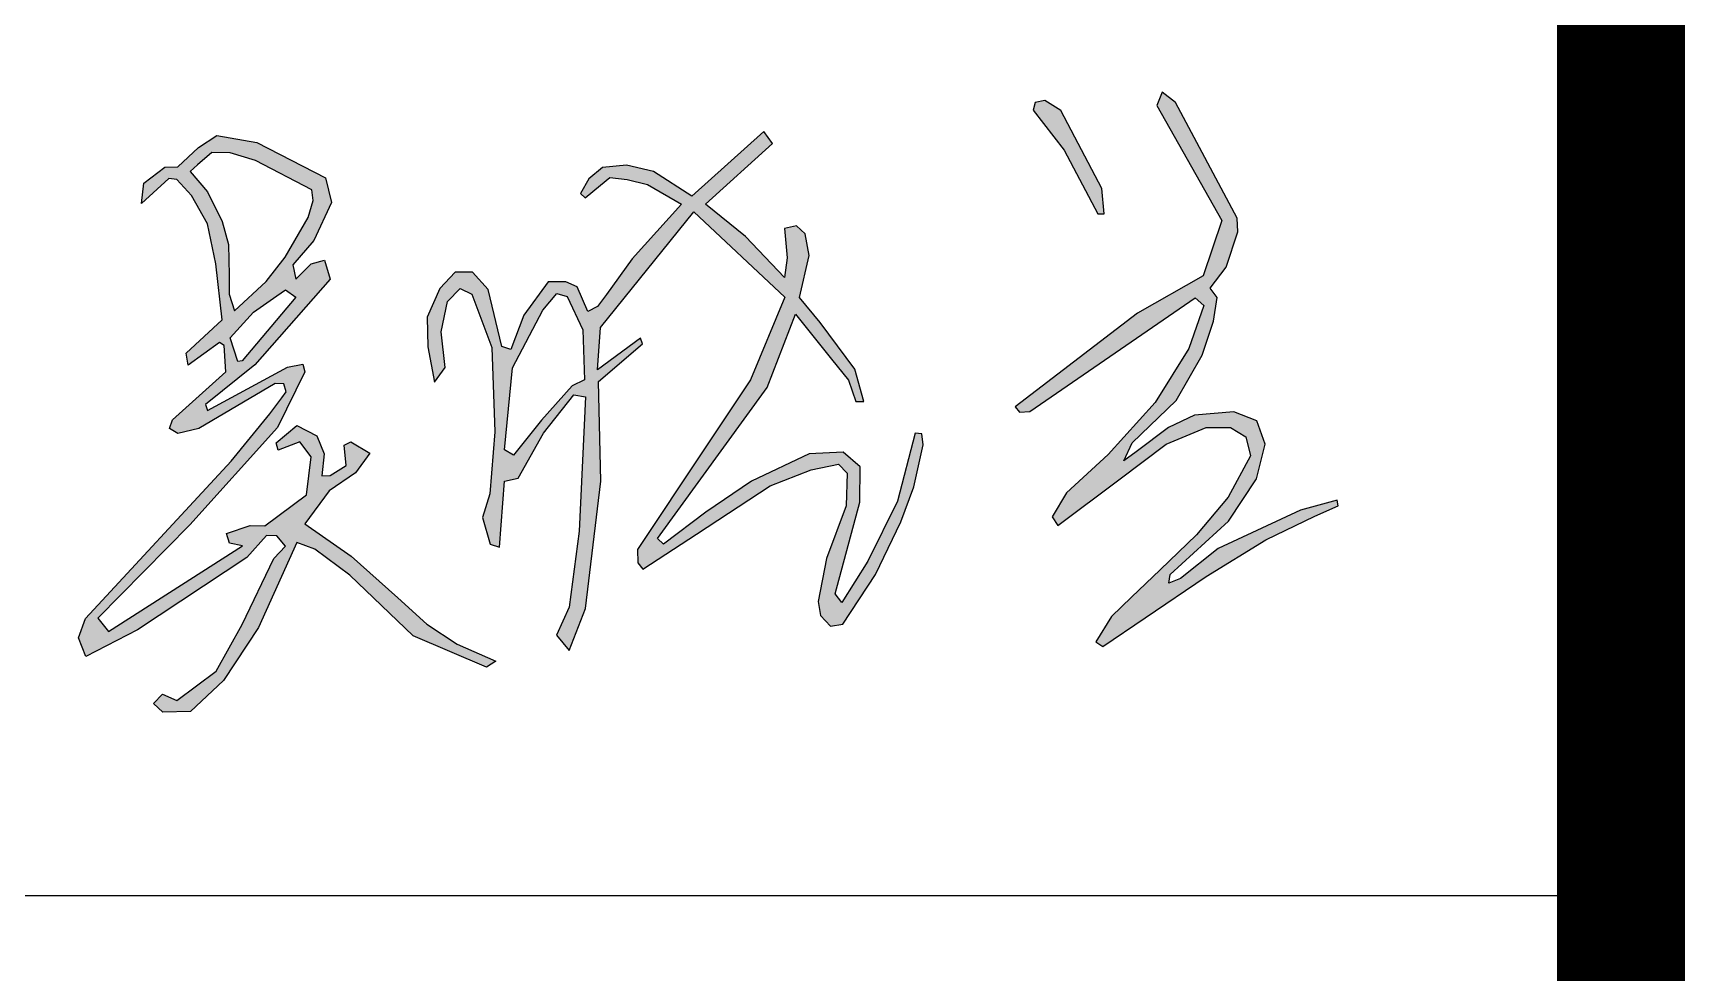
# Model space of a CAD drawing. Extents: x 1728470 to 1835391, y -157368 to 197905.
# Drawn here: x 1814412 to 1816350, y -3613 to -2510 of the extents above; entities that cross this region are included whole.
import ezdxf

# ---------------------------------------------------------------- set-up
doc = ezdxf.new("R2010")
doc.units = 0
doc.header["$LTSCALE"] = 1000
doc.header["$MEASUREMENT"] = 0
doc.layers.get('0').update_dxf_attribs({"linetype": 'CONTINUOUS'})
doc.layers.add('PUB_TITLE', color=4, linetype='CONTINUOUS')

msp = doc.modelspace()

# ---------------------------------------------------------------- hatches: boundary and pattern name
h = msp.add_hatch(color=256)
h.paths.add_polyline_path([(1815752.3, -2591.5), (1815736.5, -2579.4), (1815730.6, -2595.3), (1815806.8, -2729.9), (1815784.9, -2794.8), (1815707.7, -2838.7), (1815564.4, -2948.8), (1815569.2, -2954.7), (1815581.5, -2954.2), (1815775.3, -2820.7), (1815785.4, -2829.7), (1815767.8, -2880.2), (1815728.4, -2943.5), (1815673.5, -3004.4), (1815624.5, -3049.6), (1815607.5, -3077.8), (1815614.4, -3087.9), (1815685.7, -3034.2), (1815741.2, -2992.5), (1815788.1, -2973), (1815816.9, -2973), (1815835, -2983.6), (1815840.3, -3005.9), (1815814.2, -3054.4), (1815776.9, -3098.7), (1815734.3, -3139.7), (1815700.7, -3172), (1815677.1, -3194.6), (1815658.7, -3224.2), (1815667.2, -3229.6), (1815716.7, -3196), (1815788.2, -3147.7), (1815858.1, -3104.7), (1815915.6, -3076.8), (1815943.2, -3064.8), (1815942.1, -3058.1), (1815898.8, -3069.7), (1815802.2, -3114.8), (1815758.2, -3149.8), (1815744.7, -3155.4), (1815746.2, -3145.3), (1815814.5, -3082.7), (1815847.3, -3033.2), (1815857.4, -2992.3), (1815847.7, -2965.1), (1815820.9, -2954.3), (1815774.6, -2958.4), (1815744, -2973), (1815706, -3001.3), (1815691.7, -3011.9), (1815701.5, -2990.8), (1815753, -2941.3), (1815783.6, -2888.2), (1815797, -2848.3), (1815801.1, -2820.4), (1815792.9, -2809.6), (1815811.6, -2784.7), (1815825.4, -2743.4), (1815824.7, -2727.4)])
h.paths.add_polyline_path([(1815599, -2589.4), (1815587.6, -2591.5), (1815585.2, -2600.6), (1815621.8, -2647.5), (1815661.4, -2722.4), (1815668.8, -2722.4), (1815665.8, -2692.7), (1815638.2, -2639.8), (1815617.9, -2600.9)], flags=17)
h.paths.add_polyline_path([(1815008.8, -2964.2), (1814976, -3005.2), (1814965.4, -2999), (1814974.9, -2902.8), (1815010.5, -2835.4), (1815026.7, -2815.6), (1815038.8, -2819.2), (1815057.2, -2858.1), (1815059.1, -2917), (1815044.7, -2924)], flags=16)
h.paths.add_polyline_path([(1814875.5, -2878.2), (1814883.3, -2919.8), (1814895.9, -2902.4), (1814891, -2860.5), (1814898.6, -2825.2), (1814913.3, -2810), (1814926.9, -2816.5), (1814950.3, -2879), (1814954.1, -2978), (1814948.1, -3050.5), (1814939.4, -3078.3), (1814948.6, -3109.8), (1814959.5, -3113.1), (1814965.5, -3035.9), (1814981.3, -3032.1), (1815011.2, -2979.3), (1815046.6, -2934.7), (1815060.2, -2936.9), (1815053.1, -3094.6), (1815041.1, -3183.4), (1815026.4, -3216.6), (1815041.1, -3234.6), (1815060.2, -3185.1), (1815078.2, -3035.8), (1815075.6, -2919), (1815127.1, -2874.8), (1815124.8, -2868), (1815074.5, -2905.3), (1815077.9, -2855.4), (1815187.3, -2719.9), (1815294.3, -2820), (1815253.8, -2916.8), (1815199.1, -2999.1), (1815121.5, -3116), (1815121.6, -3131.4), (1815127.5, -3138.9), (1815190.6, -3097.8), (1815277, -3041.4), (1815324.9, -3022.5), (1815357, -3015.8), (1815367.1, -3026.3), (1815366.2, -3064.9), (1815343.1, -3126.5), (1815333.4, -3176.9), (1815335.9, -3193.3), (1815347.7, -3206), (1815362, -3203.4), (1815400.3, -3145.4), (1815430.2, -3083.5), (1815445.6, -3042.5), (1815456.4, -2993.3), (1815454.7, -2980.4), (1815446.8, -2979.6), (1815426.1, -3059.1), (1815391.3, -3129.5), (1815361, -3178.1), (1815353.1, -3167.8), (1815382.1, -3060.4), (1815382.6, -3018.9), (1815362.7, -3001.6), (1815322.5, -3003.6), (1815254.9, -3035.9), (1815201.4, -3072), (1815151.7, -3109.6), (1815144.7, -3102.9), (1815273.6, -2925.8), (1815306.6, -2839.8), (1815348.8, -2892.6), (1815368.7, -2917.4), (1815377.6, -2942.5), (1815386.7, -2942.5), (1815376.2, -2904.6), (1815335.7, -2849.7), (1815311.5, -2820.4), (1815322.6, -2771.1), (1815318, -2745.5), (1815307.9, -2736.3), (1815293.8, -2739.5), (1815297, -2773.8), (1815293.8, -2797.1), (1815248, -2748.7), (1815201.1, -2711), (1815279.7, -2639.9), (1815269.7, -2625.8), (1815184.9, -2701.5), (1815140.2, -2672.5), (1815108.5, -2665), (1815080.3, -2667.7), (1815064.1, -2681.2), (1815054.6, -2698.2), (1815060.1, -2703.4), (1815077.9, -2688.7), (1815088.8, -2679.8), (1815109.2, -2682), (1815132.9, -2687.7), (1815172.9, -2710.7), (1815115.1, -2774.9), (1815084.9, -2816.8), (1815074.6, -2831), (1815063.2, -2836.8), (1815050.7, -2807.9), (1815037.4, -2802.1), (1815016.6, -2802.1), (1814988.2, -2841), (1814972.7, -2881.2), (1814962.1, -2877.9), (1814946.2, -2810.8), (1814927.9, -2790.8), (1814907.4, -2790.6), (1814889.6, -2810), (1814874.6, -2843.5)])
h.paths.add_polyline_path([(1814652.5, -2895.6), (1814643.5, -2867.8), (1814671, -2837.6), (1814698.2, -2818.6), (1814708.5, -2811.4), (1814720.8, -2820), (1814657.8, -2894.5)], flags=16)
h.paths.add_polyline_path([(1814642.5, -2816.3), (1814648.8, -2835.9), (1814685.7, -2801.6), (1814708.1, -2773.1), (1814735.1, -2726.4), (1814741, -2706.4), (1814739.2, -2694.2), (1814673.3, -2659.7), (1814643.7, -2650.8), (1814622.2, -2650.2), (1814605.4, -2664.8), (1814596.6, -2672.4), (1814617.2, -2696.3), (1814634.2, -2731.2), (1814641.5, -2758.2), (1814642.3, -2794.2)], flags=16)
h.paths.add_polyline_path([(1814571.7, -2680.9), (1814539.5, -2710.1), (1814542.5, -2686.4), (1814567, -2667.6), (1814582.3, -2667.2), (1814606.3, -2644.5), (1814628.1, -2630.5), (1814674.8, -2638.4), (1814755.6, -2680.2), (1814762.6, -2709), (1814741.6, -2753.5), (1814717.2, -2781.9), (1814720.7, -2798.9), (1814738.6, -2781), (1814754.3, -2776.7), (1814760.8, -2798.9), (1814672.5, -2899.2), (1814614.6, -2945.9), (1814617.1, -2953.1), (1814711, -2902.1), (1814728.8, -2898.7), (1814731.3, -2907.4), (1814699.2, -2972.8), (1814596.4, -3087), (1814488.2, -3196.3), (1814500.9, -3212.1), (1814658.1, -3111.8), (1814643, -3108.7), (1814639.4, -3097.3), (1814667.2, -3087.6), (1814684.1, -3088.2), (1814733.1, -3052), (1814738.5, -3007.3), (1814725.2, -2989.7), (1814699.8, -2999.4), (1814697.4, -2990.9), (1814721.6, -2970.4), (1814745.2, -2982.5), (1814753.7, -3003.6), (1814751.2, -3029.6), (1814760.9, -3029), (1814779.7, -3017.5), (1814777.2, -2993.4), (1814785.1, -2989.7), (1814807.5, -3003), (1814790.5, -3026), (1814759.7, -3047.1), (1814731.3, -3085.8), (1814785.7, -3123.9), (1814840.1, -3172.8), (1814874.3, -3203.5), (1814909.8, -3226.8), (1814955.2, -3246.8), (1814944.3, -3254), (1814858.4, -3217.1), (1814784, -3145.9), (1814742.9, -3115.7), (1814721.7, -3107.8), (1814677, -3207.5), (1814635.9, -3269.7), (1814596.9, -3305.8), (1814564.7, -3306.6), (1814553.7, -3296.5), (1814564.3, -3285.5), (1814581.2, -3293.1), (1814627, -3258.8), (1814657.5, -3203.9), (1814694.8, -3126.5), (1814708.4, -3112.1), (1814698.2, -3099.8), (1814686.3, -3099.4), (1814663, -3125.2), (1814535.1, -3210.3), (1814474.5, -3241.6), (1814465.6, -3219.6), (1814474.1, -3196.7), (1814644.8, -3012.4), (1814690.2, -2956.7), (1814704.1, -2937.9), (1814709.3, -2930.9), (1814706.4, -2921.5), (1814696.4, -2921.1), (1814606.8, -2974.2), (1814582.2, -2979.8), (1814572.5, -2973.9), (1814575.9, -2963.8), (1814638.7, -2907.6), (1814636.5, -2876.8), (1814631, -2873.1), (1814594.3, -2899.9), (1814592.1, -2885.6), (1814634.3, -2846.7), (1814626.9, -2780.7), (1814616.9, -2733.8), (1814598.1, -2700.6), (1814581, -2681.9)])

# ---------------------------------------------------------------- linework, layer by layer
for p, q in [((1815587.6, -2591.5), (1815585.2, -2600.6)), ((1815599, -2589.4), (1815587.6, -2591.5)), ((1815617.9, -2600.9), (1815599, -2589.4)), ((1815736.5, -2579.4), (1815730.6, -2595.3)), ((1815730.6, -2595.3), (1815806.8, -2729.9)), ((1815752.3, -2591.5), (1815736.5, -2579.4)), ((1815824.7, -2727.4), (1815752.3, -2591.5)), ((1815585.2, -2600.6), (1815621.8, -2647.5)), ((1815638.2, -2639.8), (1815617.9, -2600.9)), ((1814606.3, -2644.5), (1814628.1, -2630.5)), ((1814628.1, -2630.5), (1814674.8, -2638.4)), ((1815269.7, -2625.8), (1815184.9, -2701.5)), ((1815279.7, -2639.9), (1815269.7, -2625.8)), ((1814582.3, -2667.2), (1814606.3, -2644.5)), ((1814622.2, -2650.2), (1814605.4, -2664.8)), ((1814643.7, -2650.8), (1814622.2, -2650.2)), ((1814673.3, -2659.7), (1814643.7, -2650.8)), ((1814674.8, -2638.4), (1814755.6, -2680.2)), ((1815201.1, -2711), (1815279.7, -2639.9)), ((1815621.8, -2647.5), (1815661.4, -2722.4)), ((1815665.8, -2692.7), (1815638.2, -2639.8)), ((1814542.5, -2686.4), (1814567, -2667.6)), ((1814567, -2667.6), (1814582.3, -2667.2)), ((1814605.4, -2664.8), (1814596.6, -2672.4)), ((1814596.6, -2672.4), (1814617.2, -2696.3)), ((1814739.2, -2694.2), (1814673.3, -2659.7)), ((1815080.3, -2667.7), (1815064.1, -2681.2)), ((1815108.5, -2665), (1815080.3, -2667.7)), ((1815140.2, -2672.5), (1815108.5, -2665)), ((1815184.9, -2701.5), (1815140.2, -2672.5)), ((1814571.7, -2680.9), (1814539.5, -2710.1)), ((1814539.5, -2710.1), (1814542.5, -2686.4)), ((1814581, -2681.9), (1814571.7, -2680.9)), ((1814598.1, -2700.6), (1814581, -2681.9)), ((1814755.6, -2680.2), (1814762.6, -2709)), ((1815064.1, -2681.2), (1815054.6, -2698.2)), ((1815060.1, -2703.4), (1815077.9, -2688.7)), ((1815077.9, -2688.7), (1815088.8, -2679.8)), ((1815088.8, -2679.8), (1815109.2, -2682)), ((1815109.2, -2682), (1815132.9, -2687.7)), ((1815132.9, -2687.7), (1815172.9, -2710.7)), ((1815668.8, -2722.4), (1815665.8, -2692.7)), ((1814616.9, -2733.8), (1814598.1, -2700.6)), ((1814617.2, -2696.3), (1814634.2, -2731.2)), ((1814735.1, -2726.4), (1814741, -2706.4)), ((1814741, -2706.4), (1814739.2, -2694.2)), ((1814762.6, -2709), (1814741.6, -2753.5)), ((1815054.6, -2698.2), (1815060.1, -2703.4)), ((1815172.9, -2710.7), (1815115.1, -2774.9)), ((1815248, -2748.7), (1815201.1, -2711)), ((1814634.2, -2731.2), (1814641.5, -2758.2)), ((1814708.1, -2773.1), (1814735.1, -2726.4)), ((1815077.9, -2855.4), (1815187.3, -2719.9)), ((1815187.3, -2719.9), (1815294.3, -2820)), ((1815661.4, -2722.4), (1815668.8, -2722.4)), ((1815806.8, -2729.9), (1815784.9, -2794.8)), ((1815825.4, -2743.4), (1815824.7, -2727.4)), ((1814626.9, -2780.7), (1814616.9, -2733.8)), ((1815293.8, -2797.1), (1815248, -2748.7)), ((1815307.9, -2736.3), (1815293.8, -2739.5)), ((1815293.8, -2739.5), (1815297, -2773.8)), ((1815318, -2745.5), (1815307.9, -2736.3)), ((1815322.6, -2771.1), (1815318, -2745.5)), ((1815811.6, -2784.7), (1815825.4, -2743.4)), ((1814641.5, -2758.2), (1814642.3, -2794.2)), ((1814741.6, -2753.5), (1814717.2, -2781.9)), ((1814634.3, -2846.7), (1814626.9, -2780.7)), ((1814685.7, -2801.6), (1814708.1, -2773.1)), ((1814717.2, -2781.9), (1814720.7, -2798.9)), ((1814720.7, -2798.9), (1814738.6, -2781)), ((1814738.6, -2781), (1814754.3, -2776.7)), ((1814754.3, -2776.7), (1814760.8, -2798.9)), ((1815115.1, -2774.9), (1815084.9, -2816.8)), ((1815297, -2773.8), (1815293.8, -2797.1)), ((1815311.5, -2820.4), (1815322.6, -2771.1)), ((1815792.9, -2809.6), (1815811.6, -2784.7)), ((1814642.3, -2794.2), (1814642.5, -2816.3)), ((1814648.8, -2835.9), (1814685.7, -2801.6)), ((1814760.8, -2798.9), (1814672.5, -2899.2)), ((1814907.4, -2790.6), (1814889.6, -2810)), ((1814927.9, -2790.8), (1814907.4, -2790.6)), ((1814946.2, -2810.8), (1814927.9, -2790.8)), ((1815016.6, -2802.1), (1814988.2, -2841)), ((1815037.4, -2802.1), (1815016.6, -2802.1)), ((1815050.7, -2807.9), (1815037.4, -2802.1)), ((1815063.2, -2836.8), (1815050.7, -2807.9)), ((1815784.9, -2794.8), (1815707.7, -2838.7)), ((1814642.5, -2816.3), (1814648.8, -2835.9)), ((1814720.8, -2820), (1814657.8, -2894.5)), ((1814671, -2837.6), (1814698.2, -2818.6)), ((1814698.2, -2818.6), (1814708.5, -2811.4)), ((1814708.5, -2811.4), (1814720.8, -2820)), ((1814889.6, -2810), (1814874.6, -2843.5)), ((1814891, -2860.5), (1814898.6, -2825.2)), ((1814898.6, -2825.2), (1814913.3, -2810)), ((1814913.3, -2810), (1814926.9, -2816.5)), ((1814926.9, -2816.5), (1814950.3, -2879)), ((1814962.1, -2877.9), (1814946.2, -2810.8)), ((1815010.5, -2835.4), (1815026.7, -2815.6)), ((1815026.7, -2815.6), (1815038.8, -2819.2)), ((1815038.8, -2819.2), (1815057.2, -2858.1)), ((1815084.9, -2816.8), (1815074.6, -2831)), ((1815294.3, -2820), (1815253.8, -2916.8)), ((1815335.7, -2849.7), (1815311.5, -2820.4)), ((1815581.5, -2954.2), (1815775.3, -2820.7)), ((1815775.3, -2820.7), (1815785.4, -2829.7)), ((1815801.1, -2820.4), (1815792.9, -2809.6)), ((1815797, -2848.3), (1815801.1, -2820.4)), ((1814592.1, -2885.6), (1814634.3, -2846.7)), ((1814643.5, -2867.8), (1814671, -2837.6)), ((1814874.6, -2843.5), (1814875.5, -2878.2)), ((1814988.2, -2841), (1814972.7, -2881.2)), ((1814974.9, -2902.8), (1815010.5, -2835.4)), ((1815074.6, -2831), (1815063.2, -2836.8)), ((1815273.6, -2925.8), (1815306.6, -2839.8)), ((1815306.6, -2839.8), (1815348.8, -2892.6)), ((1815707.7, -2838.7), (1815564.4, -2948.8)), ((1815785.4, -2829.7), (1815767.8, -2880.2)), ((1814895.9, -2902.4), (1814891, -2860.5)), ((1815057.2, -2858.1), (1815059.1, -2917)), ((1815074.5, -2905.3), (1815077.9, -2855.4)), ((1815376.2, -2904.6), (1815335.7, -2849.7)), ((1815783.6, -2888.2), (1815797, -2848.3)), ((1814594.3, -2899.9), (1814592.1, -2885.6)), ((1814631, -2873.1), (1814594.3, -2899.9)), ((1814636.5, -2876.8), (1814631, -2873.1)), ((1814638.7, -2907.6), (1814636.5, -2876.8)), ((1814652.5, -2895.6), (1814643.5, -2867.8)), ((1814875.5, -2878.2), (1814883.3, -2919.8)), ((1814950.3, -2879), (1814954.1, -2978)), ((1814972.7, -2881.2), (1814962.1, -2877.9)), ((1815124.8, -2868), (1815074.5, -2905.3)), ((1815075.6, -2919), (1815127.1, -2874.8)), ((1815127.1, -2874.8), (1815124.8, -2868)), ((1815767.8, -2880.2), (1815728.4, -2943.5)), ((1814672.5, -2899.2), (1814614.6, -2945.9)), ((1814617.1, -2953.1), (1814711, -2902.1)), ((1814657.8, -2894.5), (1814652.5, -2895.6)), ((1814711, -2902.1), (1814728.8, -2898.7)), ((1814728.8, -2898.7), (1814731.3, -2907.4)), ((1814883.3, -2919.8), (1814895.9, -2902.4)), ((1814965.4, -2999), (1814974.9, -2902.8)), ((1815348.8, -2892.6), (1815368.7, -2917.4)), ((1815386.7, -2942.5), (1815376.2, -2904.6)), ((1815753, -2941.3), (1815783.6, -2888.2)), ((1814575.9, -2963.8), (1814638.7, -2907.6)), ((1814696.4, -2921.1), (1814606.8, -2974.2)), ((1814706.4, -2921.5), (1814696.4, -2921.1)), ((1814731.3, -2907.4), (1814699.2, -2972.8)), ((1814709.3, -2930.9), (1814706.4, -2921.5)), ((1815044.7, -2924), (1815008.8, -2964.2)), ((1815059.1, -2917), (1815044.7, -2924)), ((1815078.2, -3035.8), (1815075.6, -2919)), ((1815253.8, -2916.8), (1815199.1, -2999.1)), ((1815368.7, -2917.4), (1815377.6, -2942.5)), ((1814690.2, -2956.7), (1814704.1, -2937.9)), ((1814704.1, -2937.9), (1814709.3, -2930.9)), ((1815011.2, -2979.3), (1815046.6, -2934.7)), ((1815046.6, -2934.7), (1815060.2, -2936.9)), ((1815060.2, -2936.9), (1815053.1, -3094.6)), ((1815144.7, -3102.9), (1815273.6, -2925.8)), ((1815377.6, -2942.5), (1815386.7, -2942.5)), ((1815728.4, -2943.5), (1815673.5, -3004.4)), ((1815701.5, -2990.8), (1815753, -2941.3)), ((1814572.5, -2973.9), (1814575.9, -2963.8)), ((1814614.6, -2945.9), (1814617.1, -2953.1)), ((1814644.8, -3012.4), (1814690.2, -2956.7)), ((1815008.8, -2964.2), (1814976, -3005.2)), ((1815564.4, -2948.8), (1815569.2, -2954.7)), ((1815569.2, -2954.7), (1815581.5, -2954.2)), ((1815774.6, -2958.4), (1815744, -2973)), ((1815820.9, -2954.3), (1815774.6, -2958.4)), ((1815847.7, -2965.1), (1815820.9, -2954.3)), ((1814582.2, -2979.8), (1814572.5, -2973.9)), ((1814606.8, -2974.2), (1814582.2, -2979.8)), ((1814699.2, -2972.8), (1814596.4, -3087)), ((1814697.4, -2990.9), (1814721.6, -2970.4)), ((1814721.6, -2970.4), (1814745.2, -2982.5)), ((1814745.2, -2982.5), (1814753.7, -3003.6)), ((1814954.1, -2978), (1814948.1, -3050.5)), ((1814981.3, -3032.1), (1815011.2, -2979.3)), ((1815446.8, -2979.6), (1815426.1, -3059.1)), ((1815454.7, -2980.4), (1815446.8, -2979.6)), ((1815456.4, -2993.3), (1815454.7, -2980.4)), ((1815744, -2973), (1815706, -3001.3)), ((1815741.2, -2992.5), (1815788.1, -2973)), ((1815788.1, -2973), (1815816.9, -2973)), ((1815816.9, -2973), (1815835, -2983.6)), ((1815835, -2983.6), (1815840.3, -3005.9)), ((1815857.4, -2992.3), (1815847.7, -2965.1)), ((1814699.8, -2999.4), (1814697.4, -2990.9)), ((1814725.2, -2989.7), (1814699.8, -2999.4)), ((1814699.8, -2999.4), (1814699.8, -2999.4)), ((1814738.5, -3007.3), (1814725.2, -2989.7)), ((1814777.2, -2993.4), (1814785.1, -2989.7)), ((1814779.7, -3017.5), (1814777.2, -2993.4)), ((1814785.1, -2989.7), (1814807.5, -3003)), ((1814807.5, -3003), (1814790.5, -3026)), ((1814976, -3005.2), (1814965.4, -2999)), ((1815199.1, -2999.1), (1815121.5, -3116)), ((1815362.7, -3001.6), (1815322.5, -3003.6)), ((1815382.6, -3018.9), (1815362.7, -3001.6)), ((1815445.6, -3042.5), (1815456.4, -2993.3)), ((1815685.7, -3034.2), (1815741.2, -2992.5)), ((1815691.7, -3011.9), (1815701.5, -2990.8)), ((1815706, -3001.3), (1815691.7, -3011.9)), ((1815847.3, -3033.2), (1815857.4, -2992.3)), ((1814474.1, -3196.7), (1814644.8, -3012.4)), ((1814733.1, -3052), (1814738.5, -3007.3)), ((1814753.7, -3003.6), (1814751.2, -3029.6)), ((1814760.9, -3029), (1814779.7, -3017.5)), ((1815322.5, -3003.6), (1815254.9, -3035.9)), ((1815324.9, -3022.5), (1815357, -3015.8)), ((1815357, -3015.8), (1815367.1, -3026.3)), ((1815382.1, -3060.4), (1815382.6, -3018.9)), ((1815673.5, -3004.4), (1815624.5, -3049.6)), ((1815840.3, -3005.9), (1815814.2, -3054.4)), ((1814751.2, -3029.6), (1814760.9, -3029)), ((1814790.5, -3026), (1814759.7, -3047.1)), ((1814959.5, -3113.1), (1814965.5, -3035.9)), ((1814965.5, -3035.9), (1814981.3, -3032.1)), ((1815060.2, -3185.1), (1815078.2, -3035.8)), ((1815190.6, -3097.8), (1815277, -3041.4)), ((1815254.9, -3035.9), (1815201.4, -3072)), ((1815277, -3041.4), (1815324.9, -3022.5)), ((1815367.1, -3026.3), (1815366.2, -3064.9)), ((1815614.4, -3087.9), (1815685.7, -3034.2)), ((1815814.5, -3082.7), (1815847.3, -3033.2)), ((1814684.1, -3088.2), (1814733.1, -3052)), ((1814759.7, -3047.1), (1814731.3, -3085.8)), ((1814948.1, -3050.5), (1814939.4, -3078.3)), ((1815353.1, -3167.8), (1815382.1, -3060.4)), ((1815426.1, -3059.1), (1815391.3, -3129.5)), ((1815430.2, -3083.5), (1815445.6, -3042.5)), ((1815624.5, -3049.6), (1815607.5, -3077.8)), ((1815814.2, -3054.4), (1815776.9, -3098.7)), ((1815942.1, -3058.1), (1815898.8, -3069.7)), ((1815943.2, -3064.8), (1815942.1, -3058.1)), ((1814939.4, -3078.3), (1814948.6, -3109.8)), ((1815201.4, -3072), (1815151.7, -3109.6)), ((1815366.2, -3064.9), (1815343.1, -3126.5)), ((1815607.5, -3077.8), (1815614.4, -3087.9)), ((1815898.8, -3069.7), (1815802.2, -3114.8)), ((1815858.1, -3104.7), (1815915.6, -3076.8)), ((1815915.6, -3076.8), (1815943.2, -3064.8)), ((1814596.4, -3087), (1814488.2, -3196.3)), ((1814639.4, -3097.3), (1814667.2, -3087.6)), ((1814643, -3108.7), (1814639.4, -3097.3)), ((1814686.3, -3099.4), (1814663, -3125.2)), ((1814667.2, -3087.6), (1814684.1, -3088.2)), ((1814698.2, -3099.8), (1814686.3, -3099.4)), ((1814708.4, -3112.1), (1814698.2, -3099.8)), ((1814731.3, -3085.8), (1814785.7, -3123.9)), ((1815053.1, -3094.6), (1815041.1, -3183.4)), ((1815127.5, -3138.9), (1815190.6, -3097.8)), ((1815400.3, -3145.4), (1815430.2, -3083.5)), ((1815776.9, -3098.7), (1815734.3, -3139.7)), ((1815746.2, -3145.3), (1815814.5, -3082.7)), ((1814500.9, -3212.1), (1814658.1, -3111.8)), ((1814658.1, -3111.8), (1814643, -3108.7)), ((1814721.7, -3107.8), (1814677, -3207.5)), ((1814694.8, -3126.5), (1814708.4, -3112.1)), ((1814742.9, -3115.7), (1814721.7, -3107.8)), ((1814784, -3145.9), (1814742.9, -3115.7)), ((1814948.6, -3109.8), (1814959.5, -3113.1)), ((1815121.5, -3116), (1815121.6, -3131.4)), ((1815151.7, -3109.6), (1815144.7, -3102.9)), ((1815802.2, -3114.8), (1815758.2, -3149.8)), ((1815788.2, -3147.7), (1815858.1, -3104.7)), ((1814663, -3125.2), (1814535.1, -3210.3)), ((1814657.5, -3203.9), (1814694.8, -3126.5)), ((1814785.7, -3123.9), (1814840.1, -3172.8)), ((1815121.6, -3131.4), (1815127.5, -3138.9)), ((1815343.1, -3126.5), (1815333.4, -3176.9)), ((1815391.3, -3129.5), (1815361, -3178.1)), ((1814858.4, -3217.1), (1814784, -3145.9)), ((1815362, -3203.4), (1815400.3, -3145.4)), ((1815734.3, -3139.7), (1815700.7, -3172)), ((1815716.7, -3196), (1815788.2, -3147.7)), ((1815744.7, -3155.4), (1815746.2, -3145.3)), ((1815758.2, -3149.8), (1815744.7, -3155.4)), ((1814840.1, -3172.8), (1814874.3, -3203.5)), ((1815333.4, -3176.9), (1815335.9, -3193.3)), ((1815361, -3178.1), (1815353.1, -3167.8)), ((1815700.7, -3172), (1815677.1, -3194.6)), ((1814465.6, -3219.6), (1814474.1, -3196.7)), ((1814488.2, -3196.3), (1814500.9, -3212.1)), ((1815041.1, -3183.4), (1815026.4, -3216.6)), ((1815041.1, -3234.6), (1815060.2, -3185.1)), ((1815335.9, -3193.3), (1815347.7, -3206)), ((1815677.1, -3194.6), (1815658.7, -3224.2)), ((1815667.2, -3229.6), (1815716.7, -3196)), ((1814535.1, -3210.3), (1814474.5, -3241.6)), ((1814627, -3258.8), (1814657.5, -3203.9)), ((1814677, -3207.5), (1814635.9, -3269.7)), ((1814874.3, -3203.5), (1814909.8, -3226.8)), ((1815347.7, -3206), (1815362, -3203.4)), ((1814474.5, -3241.6), (1814465.6, -3219.6)), ((1814944.3, -3254), (1814858.4, -3217.1)), ((1814909.8, -3226.8), (1814955.2, -3246.8)), ((1815026.4, -3216.6), (1815041.1, -3234.6)), ((1815658.7, -3224.2), (1815667.2, -3229.6)), ((1814955.2, -3246.8), (1814944.3, -3254)), ((1814581.2, -3293.1), (1814627, -3258.8)), ((1814635.9, -3269.7), (1814596.9, -3305.8)), ((1814553.7, -3296.5), (1814564.3, -3285.5)), ((1814564.3, -3285.5), (1814581.2, -3293.1)), ((1814564.7, -3306.6), (1814553.7, -3296.5)), ((1814596.9, -3305.8), (1814564.7, -3306.6))]:
    msp.add_line(p, q)
at = {"layer": 'PUB_TITLE', "color": 4}
msp.add_line((1810224.8, -3521.7), (1816274.8, -3521.7), dxfattribs=at)
at = {"layer": 'PUB_TITLE', "const_width": 150}
msp.add_lwpolyline([(1732424.8, -22512.2), (1816274.8, -22512.2), (1816274.8, 37487.8), (1732424.8, 37487.8)], close=True, dxfattribs=at)

doc.saveas('drawing.dxf')
